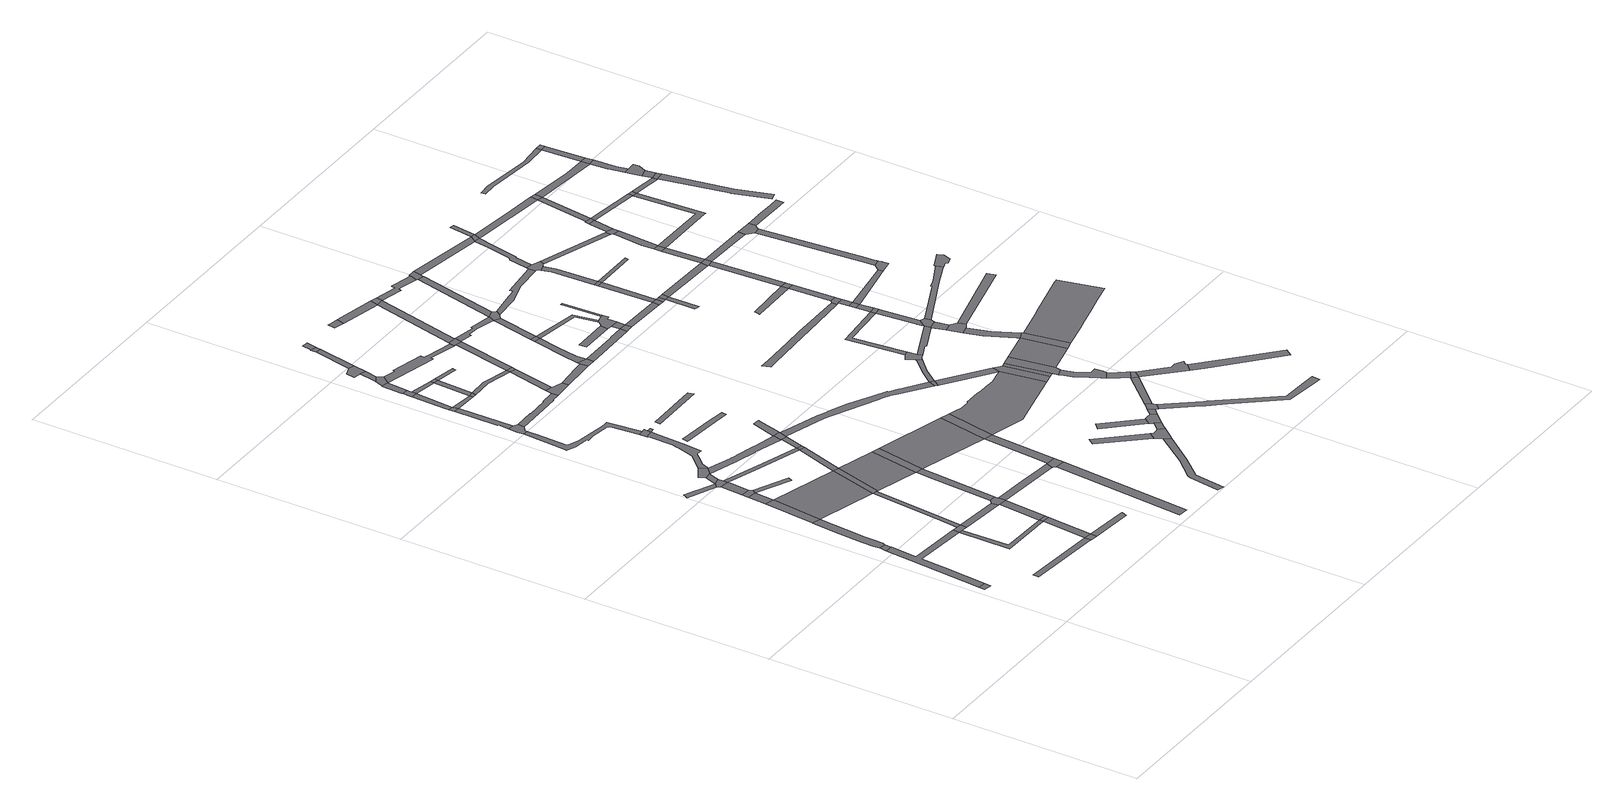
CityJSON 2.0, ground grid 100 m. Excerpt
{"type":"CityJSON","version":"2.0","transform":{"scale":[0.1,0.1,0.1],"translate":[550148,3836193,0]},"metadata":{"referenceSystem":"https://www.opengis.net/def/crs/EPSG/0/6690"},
"CityObjects":{
"road1":{"type":"Road","geometry":[{"type":"MultiSurface","lod":"1","boundaries":[[[0,1,2,3]]]}]},
"road2":{"type":"Road","geometry":[{"type":"MultiSurface","lod":"1","boundaries":[[[4,5,6,7,8,9]]]}]},
"road3":{"type":"Road","attributes":{"RoadStructureAttribute.sectionType":"1"},"geometry":[{"type":"MultiSurface","lod":"1","boundaries":[[[6,10,11,12,0,3,13,14,15,16,17,18,7]]]}]},
"road4":{"type":"Road","attributes":{"RoadStructureAttribute.sectionType":"1"},"geometry":[{"type":"MultiSurface","lod":"1","boundaries":[[[19,20,21,22,23,24,4,9,25,26,27,28,29,30]]]}]},
"road5":{"type":"Road","attributes":{"RoadStructureAttribute.sectionType":"1"},"geometry":[{"type":"MultiSurface","lod":"1","boundaries":[[[31,32,33,34,35,36,37]]]}]},
"road6":{"type":"Road","geometry":[{"type":"MultiSurface","lod":"1","boundaries":[[[38,19,30,39]]]}]},
"road7":{"type":"Road","geometry":[{"type":"MultiSurface","lod":"1","boundaries":[[[16,15,40,41,42,43,44]]]}]},
"road8":{"type":"Road","geometry":[{"type":"MultiSurface","lod":"1","boundaries":[[[45,46,47,48,49,50,51,52]]]}]},
"road9":{"type":"Road","attributes":{"RoadStructureAttribute.sectionType":"1"},"geometry":[{"type":"MultiSurface","lod":"1","boundaries":[[[53,38,39,54,55]]]}]},
"road10":{"type":"Road","geometry":[{"type":"MultiSurface","lod":"1","boundaries":[[[56,53,55,57,58]]]}]},
"road11":{"type":"Road","attributes":{"RoadStructureAttribute.sectionType":"1"},"geometry":[{"type":"MultiSurface","lod":"1","boundaries":[[[15,59,60,61,62,40]]]}]},
"road12":{"type":"Road","attributes":{"RoadStructureAttribute.sectionType":"1"},"geometry":[{"type":"MultiSurface","lod":"1","boundaries":[[[63,56,58,64,65]]]}]},
"road13":{"type":"Road","geometry":[{"type":"MultiSurface","lod":"1","boundaries":[[[37,36,66,67]]]}]},
"road14":{"type":"Road","geometry":[{"type":"MultiSurface","lod":"1","boundaries":[[[68,52,51,63,65,69]]]}]},
"road15":{"type":"Road","attributes":{"RoadStructureAttribute.sectionType":"1"},"geometry":[{"type":"MultiSurface","lod":"1","boundaries":[[[70,71,44,43,72]]]}]},
"road16":{"type":"Road","attributes":{"RoadStructureAttribute.sectionType":"1"},"geometry":[{"type":"MultiSurface","lod":"1","boundaries":[[[73,74,75,52,68]]]}]},
"road17":{"type":"Road","attributes":{"function":"2","RoadStructureAttribute.sectionType":"1"},"geometry":[{"type":"MultiSurface","lod":"1","boundaries":[[[39,30,76,77,78]]]}]},
"road18":{"type":"Road","attributes":{"RoadStructureAttribute.sectionType":"1"},"geometry":[{"type":"MultiSurface","lod":"1","boundaries":[[[60,79,80,81,37,67,82]]]}]},
"road19":{"type":"Road","attributes":{"RoadStructureAttribute.sectionType":"1"},"geometry":[{"type":"MultiSurface","lod":"1","boundaries":[[[83,43,42,84,85]]]}]},
"road20":{"type":"Road","geometry":[{"type":"MultiSurface","lod":"1","boundaries":[[[86,87,57,55]]]}]},
"road21":{"type":"Road","geometry":[{"type":"MultiSurface","lod":"1","boundaries":[[[88,89,90,91,75,74,92]]]}]},
"road22":{"type":"Road","geometry":[{"type":"MultiSurface","lod":"1","boundaries":[[[61,60,82,93]]]}]},
"road23":{"type":"Road","geometry":[{"type":"MultiSurface","lod":"1","boundaries":[[[94,95,96,97,67,66]]]}]},
"road24":{"type":"Road","attributes":{"RoadStructureAttribute.sectionType":"1"},"geometry":[{"type":"MultiSurface","lod":"1","boundaries":[[[98,99,61,93,100]]]}]},
"road25":{"type":"Road","geometry":[{"type":"MultiSurface","lod":"1","boundaries":[[[101,102,85,84,98,100,103,104,105,106]]]}]},
"road26":{"type":"Road","geometry":[{"type":"MultiSurface","lod":"1","boundaries":[[[78,77,70,72,107,108,109]]]}]},
"road27":{"type":"Road","attributes":{"RoadStructureAttribute.sectionType":"1"},"geometry":[{"type":"MultiSurface","lod":"1","boundaries":[[[110,69,65,111,112,113]]]}]},
"road28":{"type":"Road","geometry":[{"type":"MultiSurface","lod":"1","boundaries":[[[114,115,116,117,118,119,120,121,122,123]]]}]},
"road29":{"type":"Road","attributes":{"RoadStructureAttribute.sectionType":"1"},"geometry":[{"type":"MultiSurface","lod":"1","boundaries":[[[124,125,126,127,128,129,130,131,132,133,134,135,136,137,138,139,140,141,142,143,144,145,88,92]]]}]},
"road30":{"type":"Road","attributes":{"RoadStructureAttribute.sectionType":"1"},"geometry":[{"type":"MultiSurface","lod":"1","boundaries":[[[116,146,147,148,149,150,151,152,153,154,155,156,157,158,159,160,161,162,163,164,165,166,167,117]]]}]},
"road31":{"type":"Road","attributes":{"RoadStructureAttribute.sectionType":"1"},"geometry":[{"type":"MultiSurface","lod":"1","boundaries":[[[168,169,170,171,172,173,174,175,176,92,74,177,178,179,180,181,182,183,184,185,186,187,188,189]]]}]},
"road32":{"type":"Road","attributes":{"RoadStructureAttribute.sectionType":"1"},"geometry":[{"type":"MultiSurface","lod":"1","boundaries":[[[190,191,192,193,114,123]]]}]},
"road33":{"type":"Road","attributes":{"RoadStructureAttribute.sectionType":"1"},"geometry":[{"type":"MultiSurface","lod":"1","boundaries":[[[194,195,196,101,106,197,198]]]}]},
"road34":{"type":"Road","attributes":{"function":"2","RoadStructureAttribute.sectionType":"1"},"geometry":[{"type":"MultiSurface","lod":"1","boundaries":[[[199,109,108,200,201,202]]]}]},
"road35":{"type":"Road","geometry":[{"type":"MultiSurface","lod":"1","boundaries":[[[203,191,190,204,205]]]}]},
"road36":{"type":"Road","attributes":{"RoadStructureAttribute.sectionType":"1"},"geometry":[{"type":"MultiSurface","lod":"1","boundaries":[[[112,78,109,206]]]}]},
"road37":{"type":"Road","attributes":{"RoadStructureAttribute.sectionType":"1"},"geometry":[{"type":"MultiSurface","lod":"1","boundaries":[[[207,208,158,157,136,135,209]]]}]},
"road38":{"type":"Road","attributes":{"RoadStructureAttribute.sectionType":"1"},"geometry":[{"type":"MultiSurface","lod":"1","boundaries":[[[210,211,212,203,205,213,214]]]}]},
"road39":{"type":"Road","attributes":{"RoadStructureAttribute.sectionType":"1"},"geometry":[{"type":"MultiSurface","lod":"1","boundaries":[[[215,216,209,135]]]}]},
"road40":{"type":"Road","attributes":{"RoadStructureAttribute.sectionType":"1"},"geometry":[{"type":"MultiSurface","lod":"1","boundaries":[[[217,218,219,104,103,220,221,222]]]}]},
"road41":{"type":"Road","attributes":{"RoadStructureAttribute.sectionType":"1"},"geometry":[{"type":"MultiSurface","lod":"1","boundaries":[[[204,190,223,224]]]}]},
"road42":{"type":"Road","geometry":[{"type":"MultiSurface","lod":"1","boundaries":[[[225,226,210,214,227,228,229]]]}]},
"road43":{"type":"Road","geometry":[{"type":"MultiSurface","lod":"1","boundaries":[[[113,112,206,230]]]}]},
"road44":{"type":"Road","attributes":{"RoadStructureAttribute.sectionType":"1"},"geometry":[{"type":"MultiSurface","lod":"1","boundaries":[[[231,232,233,234,235,236,122,121,237,238,239]]]}]},
"road45":{"type":"Road","geometry":[{"type":"MultiSurface","lod":"1","boundaries":[[[202,201,194,198,240]]]}]},
"road46":{"type":"Road","attributes":{"RoadStructureAttribute.sectionType":"1"},"geometry":[{"type":"MultiSurface","lod":"1","boundaries":[[[241,242,243,225,229,244]]]}]},
"road47":{"type":"Road","attributes":{"RoadStructureAttribute.sectionType":"1"},"geometry":[{"type":"MultiSurface","lod":"1","boundaries":[[[245,246,113,230,247]]]}]},
"road48":{"type":"Road","attributes":{"RoadStructureAttribute.sectionType":"1"},"geometry":[{"type":"MultiSurface","lod":"1","boundaries":[[[248,249,250,251]]]}]},
"road49":{"type":"Road","geometry":[{"type":"MultiSurface","lod":"1","boundaries":[[[252,224,223,253]]]}]},
"road50":{"type":"Road","attributes":{"RoadStructureAttribute.sectionType":"1"},"geometry":[{"type":"MultiSurface","lod":"1","boundaries":[[[227,214,254,255]]]}]},
"road51":{"type":"Road","attributes":{"RoadStructureAttribute.sectionType":"1"},"geometry":[{"type":"MultiSurface","lod":"1","boundaries":[[[256,257,258,259,260,261,262,263]]]}]},
"road52":{"type":"Road","geometry":[{"type":"MultiSurface","lod":"1","boundaries":[[[264,265,266,241,244,267]]]}]},
"road53":{"type":"Road","geometry":[{"type":"MultiSurface","lod":"1","boundaries":[[[268,189,188,245,247,269,270]]]}]},
"road54":{"type":"Road","attributes":{"RoadStructureAttribute.sectionType":"1"},"geometry":[{"type":"MultiSurface","lod":"1","boundaries":[[[271,272,266,265,273]]]}]},
"road55":{"type":"Road","attributes":{"RoadStructureAttribute.sectionType":"1"},"geometry":[{"type":"MultiSurface","lod":"1","boundaries":[[[254,224,252,274]]]}]},
"road56":{"type":"Road","geometry":[{"type":"MultiSurface","lod":"1","boundaries":[[[275,276,277,278,279,280,271,273,281]]]}]},
"road57":{"type":"Road","geometry":[{"type":"MultiSurface","lod":"1","boundaries":[[[282,283,284,285,268,270]]]}]},
"road58":{"type":"Road","geometry":[{"type":"MultiSurface","lod":"1","boundaries":[[[255,254,274,286]]]}]},
"road59":{"type":"Road","geometry":[{"type":"MultiSurface","lod":"1","boundaries":[[[222,221,287,248,251,288,289]]]}]},
"road60":{"type":"Road","attributes":{"RoadStructureAttribute.sectionType":"1"},"geometry":[{"type":"MultiSurface","lod":"1","boundaries":[[[290,252,253,291,292,293]]]}]},
"road61":{"type":"Road","attributes":{"RoadStructureAttribute.sectionType":"1"},"geometry":[{"type":"MultiSurface","lod":"1","boundaries":[[[294,295,296,297]]]}]},
"road62":{"type":"Road","attributes":{"function":"2","RoadStructureAttribute.sectionType":"1"},"geometry":[{"type":"MultiSurface","lod":"1","boundaries":[[[240,198,298,299,300,301]]]}]},
"road63":{"type":"Road","attributes":{"RoadStructureAttribute.sectionType":"1"},"geometry":[{"type":"MultiSurface","lod":"1","boundaries":[[[302,275,281,303]]]}]},
"road64":{"type":"Road","geometry":[{"type":"MultiSurface","lod":"1","boundaries":[[[304,305,306,286,274]]]}]},
"road65":{"type":"Road","geometry":[{"type":"MultiSurface","lod":"1","boundaries":[[[307,231,239,308,309,310,311,312]]]}]},
"road66":{"type":"Road","attributes":{"RoadStructureAttribute.sectionType":"1"},"geometry":[{"type":"MultiSurface","lod":"1","boundaries":[[[313,314,289,288,315,316]]]}]},
"road67":{"type":"Road","attributes":{"RoadStructureAttribute.sectionType":"1"},"geometry":[{"type":"MultiSurface","lod":"1","boundaries":[[[292,307,312,317]]]}]},
"road68":{"type":"Road","geometry":[{"type":"MultiSurface","lod":"1","boundaries":[[[318,302,303,319,320]]]}]},
"road69":{"type":"Road","attributes":{"RoadStructureAttribute.sectionType":"1"},"geometry":[{"type":"MultiSurface","lod":"1","boundaries":[[[321,322,323,324,325,326,267,244,327,328,329,330,331,332]]]}]},
"road70":{"type":"Road","attributes":{"RoadStructureAttribute.sectionType":"1"},"geometry":[{"type":"MultiSurface","lod":"1","boundaries":[[[333,320,319,334]]]}]},
"road71":{"type":"Road","geometry":[{"type":"MultiSurface","lod":"1","boundaries":[[[293,292,317,335]]]}]},
"road72":{"type":"Road","attributes":{"RoadStructureAttribute.sectionType":"1"},"geometry":[{"type":"MultiSurface","lod":"1","boundaries":[[[336,337,338,339,340,341,342,343,344,345,346,347,348]]]}]},
"road73":{"type":"Road","attributes":{"RoadStructureAttribute.sectionType":"1"},"geometry":[{"type":"MultiSurface","lod":"1","boundaries":[[[349,350,351,309,308,352,353]]]}]},
"road74":{"type":"Road","geometry":[{"type":"MultiSurface","lod":"1","boundaries":[[[301,300,313,316,354]]]}]},
"road75":{"type":"Road","attributes":{"RoadStructureAttribute.sectionType":"1"},"geometry":[{"type":"MultiSurface","lod":"1","boundaries":[[[355,356,357,358,359,360,361,362,363,364,365,366,270,269,367,368,369,370,371,372,373,374,375,376,377]]]}]},
"road76":{"type":"Road","attributes":{"RoadStructureAttribute.sectionType":"1"},"geometry":[{"type":"MultiSurface","lod":"1","boundaries":[[[378,379,293,335,380]]]}]},
"road77":{"type":"Road","attributes":{"RoadStructureAttribute.sectionType":"1"},"geometry":[{"type":"MultiSurface","lod":"1","boundaries":[[[381,382,383,384]]]}]},
"road78":{"type":"Road","geometry":[{"type":"MultiSurface","lod":"1","boundaries":[[[385,349,353,386,387,388]]]}]},
"road79":{"type":"Road","geometry":[{"type":"MultiSurface","lod":"1","boundaries":[[[389,332,331,390,378,380,391,392,393,394,395,396]]]}]},
"road80":{"type":"Road","geometry":[{"type":"MultiSurface","lod":"1","boundaries":[[[397,398,399,400,401,402]]]}]},
"road81":{"type":"Road","attributes":{"RoadStructureAttribute.sectionType":"1"},"geometry":[{"type":"MultiSurface","lod":"1","boundaries":[[[403,404,405,385,388,406,407,408,409,410,411,412]]]}]},
"road82":{"type":"Road","geometry":[{"type":"MultiSurface","lod":"1","boundaries":[[[413,414,384,383,336,348,415,416,417,418,419]]]}]},
"road83":{"type":"Road","attributes":{"RoadStructureAttribute.sectionType":"1"},"geometry":[{"type":"MultiSurface","lod":"1","boundaries":[[[420,421,422,423,424,425]]]}]},
"road84":{"type":"Road","geometry":[{"type":"MultiSurface","lod":"1","boundaries":[[[426,403,412,427]]]}]},
"road85":{"type":"Road","attributes":{"RoadStructureAttribute.sectionType":"1"},"geometry":[{"type":"MultiSurface","lod":"1","boundaries":[[[428,429,430,389,396]]]}]},
"road86":{"type":"Road","attributes":{"RoadStructureAttribute.sectionType":"1"},"geometry":[{"type":"MultiSurface","lod":"1","boundaries":[[[431,432,419,418,433,434,435]]]}]},
"road87":{"type":"Road","attributes":{"RoadStructureAttribute.sectionType":"1"},"geometry":[{"type":"MultiSurface","lod":"1","boundaries":[[[436,437,395,394,438,439,440,441,442]]]}]},
"road88":{"type":"Road","attributes":{"RoadStructureAttribute.sectionType":"1"},"geometry":[{"type":"MultiSurface","lod":"1","boundaries":[[[443,401,400,430,444]]]}]},
"road89":{"type":"Road","attributes":{"function":"2","RoadStructureAttribute.sectionType":"1"},"geometry":[{"type":"MultiSurface","lod":"1","boundaries":[[[445,446,447,448,449,450,451,452,453,454,455,354,316,456,457,458,459,460,461]]]}]},
"road90":{"type":"Road","attributes":{"RoadStructureAttribute.sectionType":"1"},"geometry":[{"type":"MultiSurface","lod":"1","boundaries":[[[462,463,464,388,387,465]]]}]},
"road91":{"type":"Road","geometry":[{"type":"MultiSurface","lod":"1","boundaries":[[[466,467,468,425,424,469,470,431,435,471]]]}]},
"road92":{"type":"Road","attributes":{"RoadStructureAttribute.sectionType":"1"},"geometry":[{"type":"MultiSurface","lod":"1","boundaries":[[[441,472,473,426,427,474]]]}]},
"road93":{"type":"Road","geometry":[{"type":"MultiSurface","lod":"1","boundaries":[[[475,476,477,478,479,480]]]}]},
"road94":{"type":"Road","geometry":[{"type":"MultiSurface","lod":"1","boundaries":[[[377,376,481,482]]]}]},
"road95":{"type":"Road","attributes":{"RoadStructureAttribute.sectionType":"1"},"geometry":[{"type":"MultiSurface","lod":"1","boundaries":[[[483,466,471,484]]]}]},
"road96":{"type":"Road","attributes":{"RoadStructureAttribute.sectionType":"1"},"geometry":[{"type":"MultiSurface","lod":"1","boundaries":[[[485,427,412,486,487,488]]]}]},
"road97":{"type":"Road","geometry":[{"type":"MultiSurface","lod":"1","boundaries":[[[444,430,429,489]]]}]},
"road98":{"type":"Road","geometry":[{"type":"MultiSurface","lod":"1","boundaries":[[[490,442,441,474,491,492,493]]]}]},
"road99":{"type":"Road","geometry":[{"type":"MultiSurface","lod":"1","boundaries":[[[494,495,483,484,496,497,498,499,500,501]]]}]},
"road100":{"type":"Road","attributes":{"RoadStructureAttribute.sectionType":"1"},"geometry":[{"type":"MultiSurface","lod":"1","boundaries":[[[502,482,481,503,461,504]]]}]},
"road101":{"type":"Road","attributes":{"RoadStructureAttribute.sectionType":"1"},"geometry":[{"type":"MultiSurface","lod":"1","boundaries":[[[505,506,377,482,507,508]]]}]},
"road102":{"type":"Road","geometry":[{"type":"MultiSurface","lod":"1","boundaries":[[[462,465,509,510,511,512,513]]]}]},
"road103":{"type":"Road","attributes":{"RoadStructureAttribute.sectionType":"1"},"geometry":[{"type":"MultiSurface","lod":"1","boundaries":[[[514,462,513,515]]]}]},
"road104":{"type":"Road","geometry":[{"type":"MultiSurface","lod":"1","boundaries":[[[516,517,518,519,520,521,488,487,522,523,524,475,480,525,514,515]]]}]},
"road105":{"type":"Road","attributes":{"RoadStructureAttribute.sectionType":"1"},"geometry":[{"type":"MultiSurface","lod":"1","boundaries":[[[526,527,528,529,530,531,489,429,532,533,534,535,536]]]}]},
"road106":{"type":"Road","attributes":{"RoadStructureAttribute.sectionType":"1"},"geometry":[{"type":"MultiSurface","lod":"1","boundaries":[[[537,442,490,538]]]}]},
"road107":{"type":"Road","attributes":{"RoadStructureAttribute.sectionType":"1"},"geometry":[{"type":"MultiSurface","lod":"1","boundaries":[[[539,494,501,540]]]}]},
"road108":{"type":"Road","attributes":{"RoadStructureAttribute.sectionType":"1"},"geometry":[{"type":"MultiSurface","lod":"1","boundaries":[[[541,504,461,460,542,543]]]}]},
"road109":{"type":"Road","geometry":[{"type":"MultiSurface","lod":"1","boundaries":[[[544,545,546,547,505,508,548,549,550]]]}]},
"road110":{"type":"Road","attributes":{"RoadStructureAttribute.sectionType":"1"},"geometry":[{"type":"MultiSurface","lod":"1","boundaries":[[[551,552,553,520,519]]]}]},
"road111":{"type":"Road","attributes":{"RoadStructureAttribute.sectionType":"1"},"geometry":[{"type":"MultiSurface","lod":"1","boundaries":[[[554,543,542,555,556]]]}]},
"road112":{"type":"Road","attributes":{"RoadStructureAttribute.sectionType":"1"},"geometry":[{"type":"MultiSurface","lod":"1","boundaries":[[[557,513,512,558,559]]]}]},
"road113":{"type":"Road","attributes":{"RoadStructureAttribute.sectionType":"1"},"geometry":[{"type":"MultiSurface","lod":"1","boundaries":[[[560,561,562,563,564,565,566,567,568,569,570]]]}]},
"road114":{"type":"Road","geometry":[{"type":"MultiSurface","lod":"1","boundaries":[[[571,572,573,574,575,576,577,578,579,580,581,582,583,584,585,586]]]}]},
"road115":{"type":"Road","geometry":[{"type":"MultiSurface","lod":"1","boundaries":[[[587,554,556,577,576,588,589]]]}]},
"road116":{"type":"Road","attributes":{"RoadStructureAttribute.sectionType":"1"},"geometry":[{"type":"MultiSurface","lod":"1","boundaries":[[[590,591,592,593,493,492,594,595,596,597]]]}]},
"road117":{"type":"Road","attributes":{"RoadStructureAttribute.sectionType":"1"},"geometry":[{"type":"MultiSurface","lod":"1","boundaries":[[[598,599,600,601,602,498,497,603,604,605,606,607,608,609,610]]]}]},
"road118":{"type":"Road","geometry":[{"type":"MultiSurface","lod":"1","boundaries":[[[611,612,536,535,613,537,538,614,615,616,617,618]]]}]},
"road119":{"type":"Road","attributes":{"RoadStructureAttribute.sectionType":"1"},"geometry":[{"type":"MultiSurface","lod":"1","boundaries":[[[619,620,584,583,621,622,539,623]]]}]},
"road120":{"type":"Road","geometry":[{"type":"MultiSurface","lod":"1","boundaries":[[[623,539,540,624]]]}]},
"road121":{"type":"Road","attributes":{"RoadStructureAttribute.sectionType":"1"},"geometry":[{"type":"MultiSurface","lod":"1","boundaries":[[[625,626,550,549,627,628,629,630]]]}]},
"road122":{"type":"Road","attributes":{"RoadStructureAttribute.sectionType":"1"},"geometry":[{"type":"MultiSurface","lod":"1","boundaries":[[[631,632,545,544,633,634]]]}]},
"road123":{"type":"Road","geometry":[{"type":"MultiSurface","lod":"1","boundaries":[[[559,558,635,636]]]}]},
"road124":{"type":"Road","geometry":[{"type":"MultiSurface","lod":"1","boundaries":[[[637,638,639,640,641,642]]]}]},
"road125":{"type":"Road","attributes":{"RoadStructureAttribute.sectionType":"1"},"geometry":[{"type":"MultiSurface","lod":"1","boundaries":[[[636,635,637,643]]]}]},
"road126":{"type":"Road","attributes":{"function":"2","RoadStructureAttribute.sectionType":"1"},"geometry":[{"type":"MultiSurface","lod":"1","boundaries":[[[644,645,646,587,589,647]]]}]},
"road127":{"type":"Road","geometry":[{"type":"MultiSurface","lod":"1","boundaries":[[[648,624,540,649,650,651,652,653,654,655]]]}]},
"road128":{"type":"Road","attributes":{"RoadStructureAttribute.sectionType":"1"},"geometry":[{"type":"MultiSurface","lod":"1","boundaries":[[[656,657,559,636]]]}]},
"road129":{"type":"Road","geometry":[{"type":"MultiSurface","lod":"1","boundaries":[[[643,637,642,658]]]}]},
"road130":{"type":"Road","geometry":[{"type":"MultiSurface","lod":"1","boundaries":[[[659,660,657,656]]]}]},
"road131":{"type":"Road","attributes":{"RoadStructureAttribute.sectionType":"1"},"geometry":[{"type":"MultiSurface","lod":"1","boundaries":[[[661,662,663,664,660,659]]]}]},
"road132":{"type":"Road","attributes":{"RoadStructureAttribute.sectionType":"1"},"geometry":[{"type":"MultiSurface","lod":"1","boundaries":[[[665,630,666,667,668]]]}]},
"road133":{"type":"Road","attributes":{"RoadStructureAttribute.sectionType":"1"},"geometry":[{"type":"MultiSurface","lod":"1","boundaries":[[[669,670,671,672,673,644,674]]]}]},
"road134":{"type":"Road","geometry":[{"type":"MultiSurface","lod":"1","boundaries":[[[675,674,644,647,676,677]]]}]},
"road135":{"type":"Road","attributes":{"RoadStructureAttribute.sectionType":"1"},"geometry":[{"type":"MultiSurface","lod":"1","boundaries":[[[616,615,678,679,680]]]}]},
"road136":{"type":"Road","geometry":[{"type":"MultiSurface","lod":"1","boundaries":[[[668,667,671,670,681,682]]]}]},
"road137":{"type":"Road","geometry":[{"type":"MultiSurface","lod":"1","boundaries":[[[683,684,625,630,665,685,686]]]}]},
"road138":{"type":"Road","attributes":{"RoadStructureAttribute.sectionType":"1"},"geometry":[{"type":"MultiSurface","lod":"1","boundaries":[[[687,688,689,690,691,692]]]}]},
"road139":{"type":"Road","attributes":{"RoadStructureAttribute.sectionType":"1"},"geometry":[{"type":"MultiSurface","lod":"1","boundaries":[[[693,694,634,695,696,697,625,684]]]}]},
"road140":{"type":"Road","geometry":[{"type":"MultiSurface","lod":"1","boundaries":[[[698,590,597,699,700,663,662,701,702,703,704]]]}]},
"road141":{"type":"Road","geometry":[{"type":"MultiSurface","lod":"1","boundaries":[[[705,631,634,694]]]}]},
"road142":{"type":"Road","attributes":{"RoadStructureAttribute.sectionType":"1"},"geometry":[{"type":"MultiSurface","lod":"1","boundaries":[[[706,707,631,705]]]}]},
"road143":{"type":"Road","attributes":{"RoadStructureAttribute.sectionType":"1"},"geometry":[{"type":"MultiSurface","lod":"1","boundaries":[[[708,709,652,651,710,711,712]]]}]},
"road144":{"type":"Road","geometry":[{"type":"MultiSurface","lod":"1","boundaries":[[[713,714,707,706]]]}]},
"road145":{"type":"Road","geometry":[{"type":"MultiSurface","lod":"1","boundaries":[[[715,716,659,656]]]}]},
"road146":{"type":"Road","attributes":{"RoadStructureAttribute.sectionType":"1"},"geometry":[{"type":"MultiSurface","lod":"1","boundaries":[[[717,718,719,714,713]]]}]},
"road147":{"type":"Road","attributes":{"RoadStructureAttribute.sectionType":"1"},"geometry":[{"type":"MultiSurface","lod":"1","boundaries":[[[658,642,720,721,722]]]}]},
"road148":{"type":"Road","geometry":[{"type":"MultiSurface","lod":"1","boundaries":[[[723,724,560,570,719,718]]]}]},
"road149":{"type":"Road","attributes":{"RoadStructureAttribute.sectionType":"1"},"geometry":[{"type":"MultiSurface","lod":"1","boundaries":[[[679,725,726,727,698,704,728,729,730,731,732]]]}]},
"road150":{"type":"Road","attributes":{"RoadStructureAttribute.sectionType":"1"},"geometry":[{"type":"MultiSurface","lod":"1","boundaries":[[[733,692,724,723]]]}]},
"road151":{"type":"Road","geometry":[{"type":"MultiSurface","lod":"1","boundaries":[[[734,687,692,733]]]}]},
"road152":{"type":"Road","geometry":[{"type":"MultiSurface","lod":"1","boundaries":[[[680,679,732,735]]]}]},
"road153":{"type":"Road","attributes":{"RoadStructureAttribute.sectionType":"1"},"geometry":[{"type":"MultiSurface","lod":"1","boundaries":[[[736,737,687,734]]]}]},
"road154":{"type":"Road","attributes":{"RoadStructureAttribute.sectionType":"1"},"geometry":[{"type":"MultiSurface","lod":"1","boundaries":[[[703,702,738,739]]]}]},
"road155":{"type":"Road","geometry":[{"type":"MultiSurface","lod":"1","boundaries":[[[740,741,742,743,744,680,735]]]}]},
"road156":{"type":"Road","attributes":{"RoadStructureAttribute.sectionType":"1"},"geometry":[{"type":"MultiSurface","lod":"1","boundaries":[[[745,713,706,746]]]}]},
"road157":{"type":"Road","geometry":[{"type":"MultiSurface","lod":"1","boundaries":[[[722,721,747,737,736,748]]]}]},
"road158":{"type":"Road","attributes":{"RoadStructureAttribute.sectionType":"1"},"geometry":[{"type":"MultiSurface","lod":"1","boundaries":[[[749,682,681,750]]]}]},
"road159":{"type":"Road","attributes":{"RoadStructureAttribute.sectionType":"1"},"geometry":[{"type":"MultiSurface","lod":"1","boundaries":[[[751,752,753,754,755,686,685,756,757,758,759,760]]]}]},
"road160":{"type":"Road","attributes":{"function":"2","RoadStructureAttribute.sectionType":"1"},"geometry":[{"type":"MultiSurface","lod":"1","boundaries":[[[761,762,763,764,765,677,676,766,767,768,769,770,771]]]}]},
"road161":{"type":"Road","attributes":{"RoadStructureAttribute.sectionType":"1"},"geometry":[{"type":"MultiSurface","lod":"1","boundaries":[[[772,773,774,722,748]]]}]},
"road162":{"type":"Road","geometry":[{"type":"MultiSurface","lod":"1","boundaries":[[[775,776,774,773]]]}]},
"road163":{"type":"Road","attributes":{"RoadStructureAttribute.sectionType":"1"},"geometry":[{"type":"MultiSurface","lod":"1","boundaries":[[[777,778,776,775,779,780]]]}]},
"road164":{"type":"Road","attributes":{"RoadStructureAttribute.sectionType":"1"},"geometry":[{"type":"MultiSurface","lod":"1","boundaries":[[[781,782,735,732,783,784,785,786]]]}]},
"road165":{"type":"Road","geometry":[{"type":"MultiSurface","lod":"1","boundaries":[[[787,788,739,738,777,780,789]]]}]},
"road166":{"type":"Road","attributes":{"RoadStructureAttribute.sectionType":"1"},"geometry":[{"type":"MultiSurface","lod":"1","boundaries":[[[748,736,790,791]]]}]},
"road167":{"type":"Road","geometry":[{"type":"MultiSurface","lod":"1","boundaries":[[[792,793,794,795,796,745,746,797,798]]]}]},
"road168":{"type":"Road","attributes":{"RoadStructureAttribute.sectionType":"1"},"geometry":[{"type":"MultiSurface","lod":"1","boundaries":[[[799,800,801,787,789,802]]]}]},
"road169":{"type":"Road","geometry":[{"type":"MultiSurface","lod":"1","boundaries":[[[803,804,799,802,805,806]]]}]},
"road170":{"type":"Road","attributes":{"RoadStructureAttribute.sectionType":"1"},"geometry":[{"type":"MultiSurface","lod":"1","boundaries":[[[807,808,809,810,811,794,793]]]}]},
"road171":{"type":"Road","attributes":{"RoadStructureAttribute.sectionType":"1"},"geometry":[{"type":"MultiSurface","lod":"1","boundaries":[[[812,813,806,805,814]]]}]},
"road172":{"type":"Road","geometry":[{"type":"MultiSurface","lod":"1","boundaries":[[[815,816,817,818,751,760,819,820,821,822,823,824,825,826]]]}]},
"road173":{"type":"Road","attributes":{"RoadStructureAttribute.sectionType":"1"},"geometry":[{"type":"MultiSurface","lod":"1","boundaries":[[[827,828,829,830,831,832,833,775,773]]]}]},
"road174":{"type":"Road","geometry":[{"type":"MultiSurface","lod":"1","boundaries":[[[791,790,834,835,810,809,836,837,838,839]]]}]},
"road175":{"type":"Road","geometry":[{"type":"MultiSurface","lod":"1","boundaries":[[[786,785,812,814,840]]]}]},
"road176":{"type":"Road","attributes":{"RoadStructureAttribute.sectionType":"1"},"geometry":[{"type":"MultiSurface","lod":"1","boundaries":[[[805,802,841,842,843]]]}]},
"road177":{"type":"Road","attributes":{"RoadStructureAttribute.sectionType":"1"},"geometry":[{"type":"MultiSurface","lod":"1","boundaries":[[[844,845,846,839,838,847,848,849,850]]]}]},
"road178":{"type":"Road","geometry":[{"type":"MultiSurface","lod":"1","boundaries":[[[843,842,832,831,851]]]}]},
"road179":{"type":"Road","attributes":{"RoadStructureAttribute.sectionType":"1"},"geometry":[{"type":"MultiSurface","lod":"1","boundaries":[[[852,840,814,853,854,855,856,857,858]]]}]},
"road180":{"type":"Road","attributes":{"RoadStructureAttribute.sectionType":"1"},"geometry":[{"type":"MultiSurface","lod":"1","boundaries":[[[859,860,861,862,863,864,865,866,867]]]}]},
"road181":{"type":"Road","attributes":{"RoadStructureAttribute.sectionType":"1"},"geometry":[{"type":"MultiSurface","lod":"1","boundaries":[[[868,851,831,869,870,871]]]}]},
"road182":{"type":"Road","attributes":{"RoadStructureAttribute.sectionType":"1"},"geometry":[{"type":"MultiSurface","lod":"1","boundaries":[[[872,873,874,875,876,877,878,879]]]}]},
"road183":{"type":"Road","geometry":[{"type":"MultiSurface","lod":"1","boundaries":[[[880,871,870,874,873]]]}]},
"road184":{"type":"Road","attributes":{"RoadStructureAttribute.sectionType":"1"},"geometry":[{"type":"MultiSurface","lod":"1","boundaries":[[[881,882,883,871,880]]]}]},
"road185":{"type":"Road","geometry":[{"type":"MultiSurface","lod":"1","boundaries":[[[884,885,886,887,882,881,888,889,890,891]]]}]},
"road186":{"type":"Road","attributes":{"RoadStructureAttribute.sectionType":"1"},"geometry":[{"type":"MultiSurface","lod":"1","boundaries":[[[892,893,857,894,895,886,885]]]}]},
"road187":{"type":"Road","geometry":[{"type":"MultiSurface","lod":"1","boundaries":[[[896,858,857,893]]]}]},
"road188":{"type":"Road","attributes":{"RoadStructureAttribute.sectionType":"1"},"geometry":[{"type":"MultiSurface","lod":"1","boundaries":[[[897,866,858,896]]]}]},
"road189":{"type":"Road","geometry":[{"type":"MultiSurface","lod":"1","boundaries":[[[898,867,866,897]]]}]}
},
"vertices":[
[50,505,0],[47,474,0],[88,465,0],[91,500,0],
[101,1075,0],[95,1039,0],[97,1038,0],[136,1037,0],[136,1038,0],[139,1070,0],
[86,898,0],[71,737,0],[50,509,0],[111,734,0],[122,862,0],[411,836,0],[414,870,0],[123,895,0],[124,898,0],
[124,1456,0],[123,1452,0],[111,1300,0],[99,1170,0],[100,1108,0],[101,1076,0],[140,1082,0],[146,1082,0],[146,1153,0],[149,1188,0],[158,1296,0],[172,1443,0],
[272,348,0],[271,348,0],[271,333,0],[271,318,0],[675,285,0],[676,284,0],[676,317,0],
[153,1727,0],[202,1714,0],
[433,834,0],[445,833,0],[467,831,0],[470,865,0],[443,867,0],
[101,2054,0],[85,2064,0],[20,2092,0],[14,2078,0],[8,2064,0],[155,2002,0],[159,2001,0],[181,2019,0],
[161,1825,0],[202,1719,0],[212,1821,0],
[164,1863,0],[224,1843,0],[215,1859,0],
[409,562,0],[698,557,0],[698,577,0],[438,585,0],
[174,1982,0],[224,1964,0],[223,1979,0],
[716,277,0],[718,312,0],
[221,2029,0],[222,2003,0],
[491,1354,0],[457,983,0],[516,1349,0],
[232,2063,0],[242,2088,0],[204,2083,0],
[187,1439,0],[491,1356,0],[565,1615,0],
[698,553,0],[698,547,0],[676,321,0],[741,553,0],
[475,865,0],[712,808,0],[704,844,0],
[393,1734,0],[404,1757,0],
[258,2160,0],[256,2159,0],[233,2145,0],[186,2116,0],[277,2119,0],
[742,573,0],
[941,257,0],[948,272,0],[954,287,0],[949,288,0],
[719,807,0],[699,582,0],[764,802,0],
[726,861,0],[705,845,0],[764,804,0],[764,840,0],[760,840,0],[762,860,0],
[521,1348,0],[523,1348,0],[598,1606,0],
[417,1938,0],[411,1917,0],[638,1844,0],[646,1865,0],
[90,3085,0],[87,3034,0],[87,3003,0],[117,3001,0],[118,3017,0],[126,3022,0],[140,3031,0],[143,3033,0],[145,3069,0],[125,3083,0],
[282,2127,0],[300,2164,0],[332,2198,0],[333,2199,0],[358,2226,0],[360,2228,0],[364,2228,0],[395,2227,0],[401,2328,0],[402,2337,0],[410,2467,0],[412,2511,0],[368,2505,0],[370,2486,0],[369,2367,0],[361,2337,0],[361,2335,0],[337,2246,0],[336,2242,0],[313,2218,0],[311,2216,0],[268,2171,0],
[81,2876,0],[71,2770,0],[70,2759,0],[97,2748,0],[106,2744,0],[117,2739,0],[196,2727,0],[197,2718,0],[244,2721,0],[338,2707,0],[353,2694,0],[365,2547,0],[396,2549,0],[379,2721,0],[378,2730,0],[361,2730,0],[341,2731,0],[175,2756,0],[120,2776,0],[109,2785,0],[118,2958,0],[115,2959,0],
[562,2039,0],[552,2041,0],[534,2046,0],[520,2049,0],[517,2050,0],[421,2073,0],[420,2074,0],[412,2075,0],[408,2077,0],[243,2087,0],[388,2041,0],[397,2038,0],[406,2036,0],[411,2035,0],[507,2009,0],[514,2007,0],[515,2010,0],[515,2011,0],[550,2001,0],[551,2000,0],[671,1964,0],[681,2011,0],
[122,3378,0],[89,3378,0],[89,3144,0],[94,3142,0],
[754,1280,0],[749,1209,0],[726,862,0],[789,1206,0],[794,1273,0],
[601,1605,0],[535,1345,0],[754,1285,0],[803,1550,0],
[89,3407,0],[115,3404,0],[114,3407,0],
[669,1835,0],
[415,2549,0],[400,2549,0],[414,2530,0],
[95,3612,0],[86,3423,0],[89,3423,0],[131,3607,0],[131,3611,0],
[436,2513,0],[436,2531,0],
[1081,812,0],[947,824,0],[768,839,0],[769,803,0],[1123,771,0],[1134,807,0],
[241,3372,0],[242,3391,0],
[97,3664,0],[96,3639,0],[130,3636,0],[129,3642,0],[131,3661,0],
[675,1856,0],
[459,3081,0],[456,3081,0],[380,3078,0],[380,3073,0],[257,3069,0],[256,3072,0],[410,3040,0],[413,3043,0],[461,3046,0],
[843,1539,0],
[102,3781,0],[102,3779,0],[97,3670,0],[141,3774,0],
[675,1963,0],[668,1939,0],[706,1957,0],
[1137,754,0],[1079,50,0],[1132,45,0],[1189,750,0],
[270,3394,0],[263,3371,0],
[253,3591,0],[257,3612,0],
[430,2323,0],[648,2303,0],[673,2303,0],[726,2296,0],[730,2324,0],[675,2331,0],[648,2335,0],[438,2356,0],
[162,3839,0],[158,3848,0],[119,3823,0],[173,3817,0],
[682,2013,0],[707,1961,0],[720,2003,0],
[140,3922,0],[122,3834,0],[171,3913,0],
[280,3586,0],
[154,3995,0],[150,3993,0],[140,3989,0],[107,3976,0],[100,3932,0],[136,3923,0],[186,3985,0],
[759,2138,0],[760,2141,0],[741,2144,0],[722,2146,0],
[284,3607,0],
[1124,769,0],[1193,802,0],[1141,807,0],
[377,3400,0],[380,3377,0],[518,3341,0],[523,3364,0],
[494,2511,0],[803,2517,0],[793,2547,0],[498,2541,0],
[804,1271,0],[813,1268,0],[1171,1171,0],[1220,1436,0],
[196,4197,0],[227,4191,0],
[401,3565,0],[403,3575,0],[405,3585,0],
[467,3118,0],[565,3052,0],[564,3088,0],[559,3090,0],[504,3106,0],[503,3106,0],
[1170,1166,0],[1150,908,0],[1201,909,0],[1221,1157,0],
[552,3334,0],
[197,4228,0],[233,4220,0],[201,4227,0],
[439,3744,0],[436,3744,0],[419,3749,0],[423,3768,0],[247,3810,0],[243,3799,0],[426,3705,0],[428,3705,0],[431,3712,0],[433,3720,0],[579,3682,0],[585,3708,0],
[210,4280,0],[244,4274,0],
[557,3356,0],
[1605,465,0],[1604,464,0],[1486,301,0],[1391,201,0],[1388,198,0],[1383,188,0],[1382,184,0],[1357,15,0],[1392,4,0],[1392,7,0],[1416,172,0],[1510,279,0],[1631,434,0],
[747,3104,0],[733,3103,0],[700,3100,0],[703,3060,0],[753,3063,0],
[1270,1422,0],
[1347,1725,0],[1336,1733,0],[1288,1765,0],[1290,1769,0],[1288,1770,0],[1229,1801,0],[1098,1869,0],[995,1910,0],[984,1914,0],[940,1931,0],[858,1958,0],[732,1999,0],[846,1920,0],[852,1918,0],[934,1894,0],[979,1873,0],[1211,1765,0],[1221,1760,0],[1269,1738,0],[1297,1712,0],[1324,1693,0],[1444,1608,0],[1462,1647,0],
[588,3680,0],[589,3680,0],[625,3672,0],
[1420,753,0],[1395,718,0],[1587,505,0],[1614,541,0],
[749,3118,0],[769,3063,0],[801,3064,0],[801,3102,0],
[587,3715,0],[584,3681,0],[625,3675,0],[626,3676,0],[626,3679,0],[629,3678,0],[635,3712,0],[630,3712,0],
[459,4268,0],[428,4274,0],[420,4235,0],[477,4222,0],[486,4263,0],[459,4270,0],
[807,3386,0],[761,3171,0],[761,3169,0],[801,3103,0],[799,3160,0],[800,3163,0],[800,3165,0],[801,3166,0],[817,3267,0],[842,3379,0],
[1648,531,0],[1627,527,0],[1642,448,0],[1654,464,0],[1679,496,0],[1686,505,0],[1662,533,0],
[1553,800,0],[1537,784,0],[1522,769,0],[1521,768,0],[1684,592,0],[1710,628,0],
[812,3411,0],[847,3404,0],
[741,4172,0],[742,4176,0],[699,4173,0],
[1701,573,0],[1674,545,0],[1697,518,0],[1699,521,0],[1722,545,0],
[756,3701,0],[753,3691,0],[696,3663,0],[699,3676,0],[758,3672,0],[863,3645,0],[878,3677,0],
[492,4262,0],[709,4218,0],
[1688,1416,0],[1683,1415,0],[1621,1402,0],[1566,1402,0],[1520,1402,0],[1498,1408,0],[1407,1407,0],[1402,1403,0],[1398,1400,0],[1347,1401,0],[1321,1408,0],[1235,1153,0],[1407,1107,0],[1544,1139,0],[1609,1154,0],[1747,1186,0],[1709,1421,0],
[1107,3109,0],[1023,3107,0],[1011,3103,0],[1108,3070,0],
[1755,629,0],[1750,629,0],[1734,629,0],[1698,576,0],[1699,575,0],[1775,602,0],
[862,3642,0],[860,3632,0],[896,3628,0],
[1083,3198,0],[891,3196,0],[890,3196,0],[891,3177,0],[893,3157,0],[1079,3159,0],
[1458,1598,0],[1482,1633,0],
[1788,665,0],[1806,634,0],
[1097,3362,0],[1085,3342,0],[1105,3228,0],[1121,3232,0],
[747,4208,0],
[921,3692,0],[906,3637,0],[918,3647,0],[938,3674,0],
[1822,701,0],[1795,672,0],[1808,632,0],[1817,620,0],[1845,652,0],[1843,666,0],[1842,669,0],[1842,674,0],
[1489,1628,0],[1698,1429,0],[1721,1462,0],
[1596,1798,0],[1524,1725,0],[1542,1711,0],[1612,1780,0],
[1129,3072,0],[1131,3072,0],[1140,3072,0],[1150,3071,0],[1150,3108,0],
[1107,3153,0],[1151,3152,0],
[1151,3205,0],[1159,3206,0],[1169,3208,0],[1168,3240,0],[1153,3240,0],[1133,3235,0],[1106,3226,0],[1106,3222,0],[1086,3198,0],[1081,3158,0],
[906,4197,0],[899,4199,0],[874,4204,0],[872,4204,0],[867,4182,0],[748,4208,0],[865,4149,0],[870,4164,0],[897,4158,0],[980,4138,0],[995,4177,0],
[985,4131,0],[1022,4123,0],
[1983,874,0],[2009,847,0],
[1752,1440,0],[1798,1198,0],[1760,1434,0],
[1634,1873,0],[1607,1869,0],[1571,1847,0],[1593,1803,0],[1626,1789,0],[1647,1798,0],[1640,1822,0],
[1159,3455,0],[1153,3455,0],[1147,3455,0],
[1784,1440,0],[1810,1201,0],[1823,1204,0],
[1379,3102,0],[1382,3066,0],[1383,3102,0],
[1816,2397,0],[1526,2393,0],[1410,2387,0],[1230,2381,0],[1174,2380,0],[1183,2360,0],[1192,2340,0],[1230,2341,0],[1414,2349,0],[1558,2356,0],[1818,2368,0],
[1925,1054,0],[1922,1059,0],[1896,1105,0],[1892,1112,0],[1892,1114,0],[1872,1187,0],[1831,1172,0],[1834,1160,0],[1851,1106,0],[1854,1100,0],[1861,1085,0],[1909,990,0],[1922,970,0],[1961,996,0],[1966,1018,0],[1961,1058,0],
[1839,1453,0],[1876,1211,0],[1877,1218,0],
[1335,3746,0],[1127,3720,0],[1129,3702,0],[1080,3696,0],[922,3647,0],[1059,3659,0],[1183,3695,0],[1335,3708,0],
[2417,169,0],[2367,171,0],[2227,179,0],[1995,466,0],[1986,477,0],[1945,464,0],[1955,451,0],[2020,374,0],[2209,148,0],[2365,131,0],[2413,126,0],[2429,124,0],[2433,168,0],
[996,4185,0],[995,4180,0],[984,4132,0],[1024,4133,0],[1027,4143,0],[1036,4185,0],[1034,4184,0],[1034,4185,0],
[2016,917,0],[1968,982,0],[1958,916,0],[1984,875,0],[2025,904,0],
[2038,886,0],
[1867,1925,0],[1862,1923,0],[1720,1831,0],[1724,1824,0],[1862,1887,0],[1872,1893,0],
[1843,2201,0],[1574,2174,0],[1604,2155,0],[1846,2175,0],
[1414,3065,0],[1415,3102,0],
[1438,3065,0],[1439,2908,0],[1453,2904,0],[1467,2901,0],[1467,2904,0],[1465,3064,0],
[1438,3102,0],
[2012,1493,0],[2010,1493,0],[1995,1489,0],[2050,1260,0],
[2162,764,0],[2010,846,0],[2019,837,0],[2180,676,0],[2218,713,0],[2219,726,0],[2233,743,0],[2192,765,0],
[1410,3393,0],[1374,3392,0],
[1466,3101,0],
[1409,3413,0],[1374,3412,0],
[1402,3637,0],[1387,3700,0],[1353,3690,0],[1367,3640,0],
[1922,1903,0],[1873,1888,0],[1891,1821,0],[1937,1833,0],
[1987,1639,0],[1956,1753,0],[1912,1742,0],[1937,1648,0],[2006,1506,0],[2053,1514,0],
[2056,1509,0],[2097,1271,0],[2058,1504,0],
[1404,4083,0],[1407,4083,0],[1435,4120,0],
[1985,1771,0],[1970,1808,0],
[1919,1960,0],[1901,1968,0],[1931,1926,0],[1924,1958,0],
[1815,2669,0],[1562,2659,0],[1558,2643,0],[1555,2627,0],[1559,2627,0],[1819,2632,0],
[1900,1970,0],[1882,2178,0],[1848,2163,0],[1864,1967,0],[1864,1962,0],
[1337,3757,0],[1345,3709,0],[1347,3709,0],[1398,3709,0],[1408,3709,0],[1417,3735,0],[1369,3751,0],
[1880,2205,0],
[1873,2279,0],[1837,2275,0],
[2404,542,0],[2234,699,0],[2234,627,0],[2541,351,0],[2570,390,0],
[1870,2317,0],[1834,2313,0],
[1647,3397,0],[1652,3417,0],
[1870,2323,0],[1868,2371,0],[1830,2369,0],
[1584,3061,0],[1792,3056,0],[1798,3095,0],
[1866,2409,0],[1829,2407,0],
[1394,3997,0],[1368,3872,0],[1355,3860,0],[1387,3848,0],[1393,3849,0],[1423,3992,0],[1441,4078,0],[1441,4079,0],
[1856,2633,0],
[1854,2671,0],
[1460,4115,0],
[1836,3060,0],[1800,3051,0],
[1791,3582,0],[1793,3609,0],
[1460,4119,0],[1476,4240,0],[1464,4243,0],[1451,4245,0],[1435,4122,0],
[2175,2365,0],[2178,2340,0],
[1798,3052,0],[1834,3095,0],
[2413,1922,0],[2424,1878,0],
[2345,2159,0],[2231,2101,0],[2220,2096,0],[2183,2085,0],[2183,2078,0],[1934,1928,0],[1939,1931,0],[2220,2064,0],[2339,2116,0],[2358,2123,0],
[2531,1618,0],[2527,1617,0],[2513,1614,0],[2273,1556,0],[2225,1543,0],[2228,1302,0],[2292,1318,0],[2376,1339,0],[2400,1344,0],[2482,1364,0],[2586,1389,0],
[1832,3139,0],[1824,3304,0],[1789,3303,0],
[1821,3344,0],[1787,3343,0],
[1800,3572,0],[1784,3409,0],[1821,3346,0],[1837,3565,0],
[1680,4090,0],[1462,4115,0],[1458,4077,0],[1676,4051,0],[1871,4027,0],[1875,4068,0],
[1802,3614,0],[1801,3613,0],[1839,3599,0],
[2119,3053,0],[2120,3091,0],
[2246,2390,0],[2244,2407,0],[2202,2398,0],[2196,2391,0],[2183,2375,0],[2251,2355,0],[2247,2386,0],
[1818,3714,0],[1816,3703,0],[1803,3614,0],[1857,3708,0],
[1826,3739,0],[1822,3740,0],[1862,3734,0],[1829,3739,0],
[2239,2439,0],[2236,2475,0],[2190,3025,0],[2153,3020,0],[2196,2472,0],
[1870,4026,0],[1843,3834,0],[1903,4020,0],
[2434,2208,0],[2414,2199,0],[2344,2165,0],[2345,2161,0],[2391,2134,0],[2392,2135,0],[2396,2123,0],[2432,2133,0],[2432,2135,0],[2443,2170,0],[2445,2177,0],[2446,2177,0],
[2172,3305,0],[2180,3305,0],[2180,3311,0],[2162,3665,0],[2161,3670,0],[2134,3670,0],[2150,3342,0],
[2120,3052,0],[2152,3021,0],[2191,3027,0],[2207,3051,0],[2210,3051,0],[2210,3090,0],
[1908,4064,0],
[2126,3675,0],[2134,3674,0],[2137,3700,0],
[2396,3089,0],[2294,3091,0],[2294,3089,0],[2294,3050,0],[2395,3049,0],[2449,3048,0],[2449,3088,0],
[2165,3697,0],
[2145,4037,0],[1907,4020,0],[2001,4013,0],[2163,3995,0],[2263,3988,0],[2266,3988,0],[2263,4033,0],
[2121,4259,0],[1856,4289,0],[1786,4281,0],[1787,4270,0],[1788,4259,0],[1866,4264,0],[2134,4235,0],[2254,4243,0],[2252,4271,0],
[2204,3692,0],[2204,3665,0],[2315,3651,0],[2315,3678,0],
[2430,3308,0],[2366,3660,0],[2319,3651,0],[2390,3302,0],[2391,3299,0],[2392,3297,0],[2450,3111,0],[2486,3122,0],
[2361,3686,0],
[2351,3741,0],[2305,3728,0],[2314,3685,0],
[2370,3817,0],[2323,3813,0],[2289,3809,0],[2295,3777,0],[2351,3743,0],[2364,3769,0],[2369,3780,0],[2372,3786,0],
[2312,3876,0],[2305,3990,0],[2271,3895,0],[2275,3892,0],
[2302,4036,0],
[2290,4246,0],
[2289,4273,0]
]}
